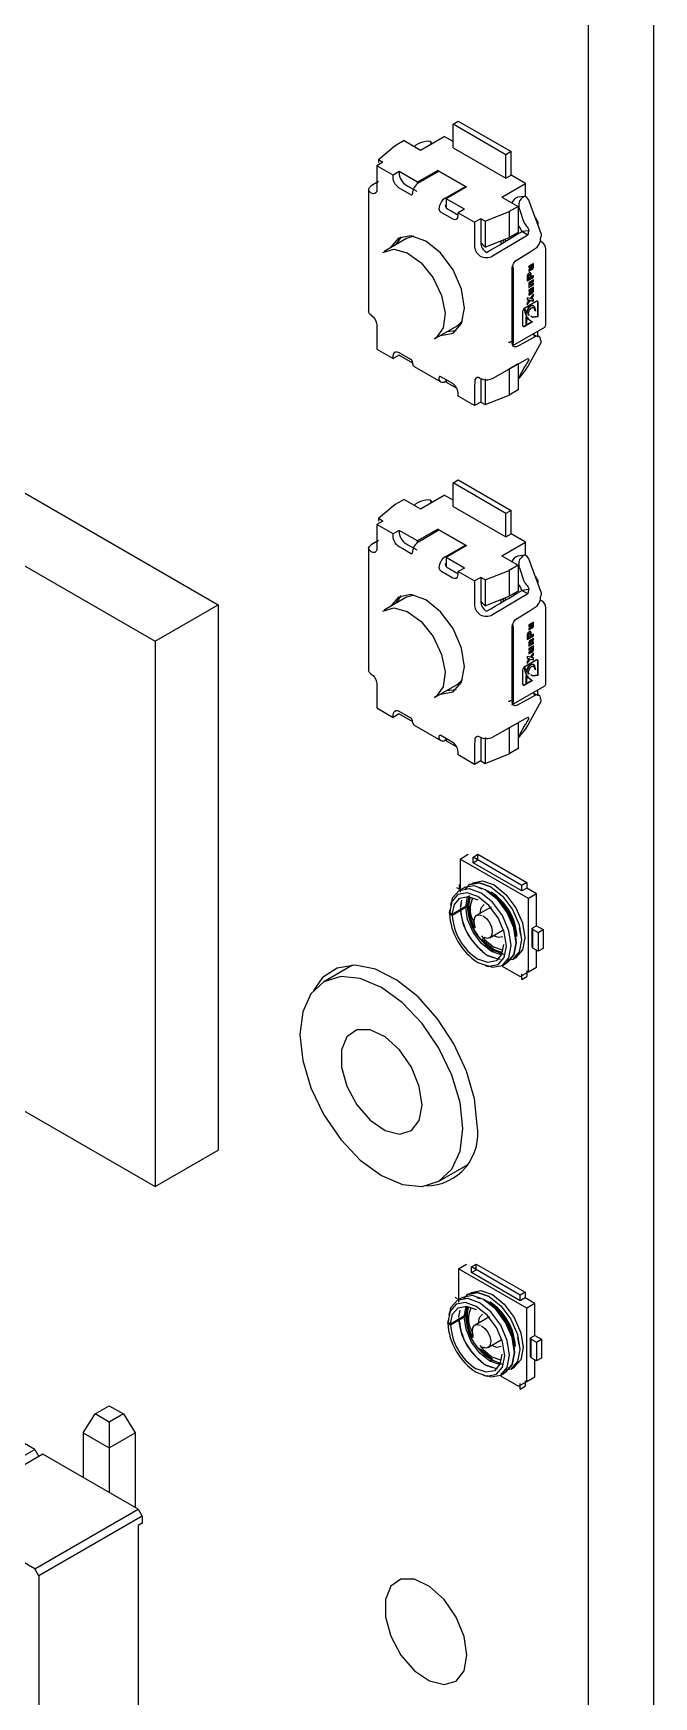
# Model space of a CAD drawing. Header units: millimetres. Extents: x 2 to 1109, y 2 to 430.
# Drawn here: x 115.99 to 126.76, y 44.58 to 73.47 of the extents above; entities that cross this region are included whole.
import ezdxf

# ---------------------------------------------------------------- set-up
doc = ezdxf.new("R2010")
doc.units = ezdxf.units.MM
doc.header["$LTSCALE"] = 0.5
doc.layers.add('几何体', color=7, linetype='Continuous')

msp = doc.modelspace()

# ---------------------------------------------------------------- linework, layer by layer
at = {"layer": '几何体'}
for p, q in [((126.763, 39.65), (126.763, 86.658)), ((125.632, 38.997), (125.632, 86.005)), ((123.277, 71.888), (123.369, 71.941)), ((123.369, 71.941), (124.289, 71.411)), ((122.712, 71.439), (123.122, 71.676)), ((123.277, 71.586), (123.122, 71.676)), ((124.197, 71.358), (123.277, 71.888)), ((123.277, 71.48), (123.277, 71.888)), ((122.273, 71.513), (121.984, 71.271)), ((122.429, 71.602), (122.273, 71.513)), ((122.429, 71.602), (122.712, 71.439)), ((122.907, 71.552), (122.895, 71.576)), ((123.277, 71.48), (124.197, 70.949)), ((124.289, 71.411), (124.197, 71.358)), ((124.197, 70.949), (124.197, 71.358)), ((124.289, 71.002), (124.289, 71.411)), ((122.061, 71.227), (121.955, 71.166)), ((122.238, 71.002), (121.955, 71.166)), ((122.061, 71.227), (121.984, 71.271)), ((121.984, 71.271), (121.984, 71.225)), ((122.344, 71.064), (122.238, 71.002)), ((122.662, 70.88), (122.344, 71.064)), ((123.016, 71.084), (122.662, 70.88)), ((122.68, 70.868), (123.033, 71.072)), ((123.016, 71.084), (123.511, 70.798)), ((123.016, 71.062), (123.016, 71.084)), ((123.033, 71.072), (123.493, 70.807)), ((121.984, 70.89), (121.856, 70.815)), ((122.662, 70.856), (122.662, 70.88)), ((123.14, 70.603), (123.493, 70.807)), ((123.511, 70.798), (123.157, 70.594)), ((123.493, 70.788), (123.493, 70.807)), ((124.126, 70.623), (124.536, 70.86)), ((124.197, 70.949), (124.289, 71.002)), ((124.536, 70.86), (124.289, 71.002)), ((124.536, 70.631), (124.536, 70.86)), ((121.812, 70.753), (121.812, 68.63)), ((123.14, 70.48), (123.157, 70.49)), ((123.475, 70.41), (123.157, 70.594)), ((123.157, 70.594), (123.157, 70.436)), ((124.126, 70.623), (124.409, 70.459)), ((124.519, 70.633), (124.395, 70.619)), ((124.815, 69.975), (124.593, 70.571)), ((123.475, 70.41), (123.369, 70.349)), ((123.369, 70.349), (123.652, 70.186)), ((123.758, 70.247), (123.652, 70.186)), ((123.835, 70.203), (123.758, 70.247)), ((123.758, 70.247), (123.758, 69.836)), ((123.835, 70.203), (124.253, 70.37)), ((123.835, 70.203), (123.835, 69.754)), ((124.409, 70.459), (124.253, 70.37)), ((124.253, 70.37), (124.253, 69.921)), ((124.409, 70.459), (124.409, 70.01)), ((124.71, 70.256), (124.748, 70.186)), ((124.738, 70.18), (124.748, 70.186)), ((124.748, 70.186), (124.748, 70.154)), ((122.472, 69.903), (122.083, 69.678)), ((122.594, 69.942), (122.472, 69.903)), ((123.835, 69.754), (124.253, 69.921)), ((124.577, 69.961), (123.963, 69.598)), ((124.409, 70.01), (124.253, 69.921)), ((124.338, 69.97), (124.338, 69.943)), ((124.576, 69.961), (124.47, 70.022)), ((124.595, 70.036), (124.471, 70.022)), ((124.577, 69.961), (124.471, 70.022)), ((123.829, 69.757), (123.835, 69.754)), ((124.108, 69.863), (124.108, 69.808)), ((124.147, 69.878), (124.147, 69.83)), ((124.183, 69.892), (124.183, 69.851)), ((124.89, 68.41), (124.89, 69.716)), ((124.324, 69.39), (124.324, 68.083)), ((124.675, 69.47), (124.593, 69.423)), ((124.593, 69.404), (124.651, 69.438)), ((124.593, 69.396), (124.658, 69.434)), ((124.593, 69.423), (124.593, 69.396)), ((124.648, 69.393), (124.593, 69.361)), ((124.593, 69.343), (124.648, 69.374)), ((124.593, 69.335), (124.655, 69.37)), ((124.593, 69.361), (124.593, 69.335)), ((124.648, 69.374), (124.655, 69.37)), ((124.651, 69.438), (124.658, 69.434)), ((124.658, 69.434), (124.658, 69.408)), ((124.668, 69.408), (124.668, 69.466)), ((124.668, 69.408), (124.675, 69.404)), ((124.675, 69.404), (124.675, 69.47)), ((109.581, 69.097), (119.197, 63.545)), ((124.564, 69.252), (124.564, 69.167)), ((124.564, 69.175), (124.668, 69.235)), ((124.564, 69.167), (124.675, 69.231)), ((124.577, 69.256), (124.577, 69.211)), ((124.577, 69.256), (124.584, 69.252)), ((124.577, 69.211), (124.584, 69.207)), ((124.584, 69.252), (124.584, 69.207)), ((124.584, 69.207), (124.616, 69.226)), ((124.593, 69.12), (124.593, 69.052)), ((124.593, 69.06), (124.668, 69.103)), ((124.593, 69.052), (124.675, 69.099)), ((124.675, 69.058), (124.593, 69.01)), ((124.612, 69.274), (124.605, 69.278)), ((124.605, 69.096), (124.605, 69.124)), ((124.605, 69.124), (124.612, 69.12)), ((124.605, 69.096), (124.612, 69.092)), ((124.611, 69.133), (124.668, 69.165)), ((124.611, 69.133), (124.618, 69.129)), ((124.675, 69.128), (124.612, 69.092)), ((124.612, 69.092), (124.612, 69.12)), ((124.675, 69.188), (124.614, 69.153)), ((124.616, 69.226), (124.616, 69.27)), ((124.618, 69.129), (124.675, 69.161)), ((124.629, 69.297), (124.636, 69.293)), ((124.629, 69.241), (124.629, 69.297)), ((124.629, 69.241), (124.636, 69.237)), ((124.636, 69.237), (124.636, 69.293)), ((124.675, 69.26), (124.636, 69.237)), ((124.668, 69.235), (124.668, 69.256)), ((124.668, 69.235), (124.675, 69.231)), ((124.668, 69.165), (124.668, 69.184)), ((124.668, 69.165), (124.675, 69.161)), ((124.668, 69.103), (124.668, 69.124)), ((124.668, 69.103), (124.675, 69.099)), ((124.668, 68.994), (124.668, 69.054)), ((124.675, 69.231), (124.675, 69.26)), ((124.675, 69.161), (124.675, 69.188)), ((124.675, 69.099), (124.675, 69.128)), ((124.675, 68.99), (124.675, 69.058)), ((124.723, 68.81), (124.514, 68.689)), ((124.618, 68.862), (124.564, 68.874)), ((124.564, 68.874), (124.564, 68.839)), ((124.564, 68.841), (124.592, 68.837)), ((124.564, 68.839), (124.599, 68.833)), ((124.599, 68.833), (124.564, 68.788)), ((124.564, 68.766), (124.611, 68.83)), ((124.564, 68.753), (124.618, 68.826)), ((124.564, 68.788), (124.564, 68.753)), ((124.592, 68.837), (124.599, 68.833)), ((124.593, 68.992), (124.651, 69.026)), ((124.593, 68.984), (124.658, 69.022)), ((124.593, 69.01), (124.593, 68.984)), ((124.65, 68.981), (124.593, 68.948)), ((124.593, 68.93), (124.648, 68.961)), ((124.593, 68.921), (124.655, 68.957)), ((124.593, 68.948), (124.593, 68.921)), ((124.611, 68.83), (124.667, 68.821)), ((124.611, 68.83), (124.618, 68.826)), ((124.676, 68.939), (124.618, 68.862)), ((124.618, 68.826), (124.674, 68.817)), ((124.632, 68.86), (124.669, 68.91)), ((124.632, 68.86), (124.639, 68.856)), ((124.639, 68.856), (124.676, 68.906)), ((124.674, 68.85), (124.639, 68.856)), ((124.648, 68.961), (124.655, 68.957)), ((124.651, 69.026), (124.658, 69.022)), ((124.658, 69.022), (124.658, 68.992)), ((124.667, 68.821), (124.667, 68.851)), ((124.667, 68.821), (124.674, 68.817)), ((124.668, 68.994), (124.675, 68.99)), ((124.669, 68.91), (124.669, 68.93)), ((124.669, 68.91), (124.676, 68.906)), ((124.674, 68.817), (124.674, 68.85)), ((124.676, 68.906), (124.676, 68.939)), ((124.748, 68.554), (124.748, 68.797)), ((124.755, 68.55), (124.755, 68.793)), ((108.485, 68.464), (118.101, 62.913)), ((123.373, 68.404), (123.442, 68.473)), ((124.484, 68.637), (124.484, 68.394)), ((124.506, 68.38), (124.651, 68.464)), ((124.514, 68.376), (124.658, 68.459)), ((124.517, 68.687), (124.524, 68.683)), ((124.547, 68.56), (124.554, 68.556)), ((124.568, 68.592), (124.6, 68.575)), ((124.575, 68.587), (124.607, 68.571)), ((124.703, 68.646), (124.71, 68.642)), ((124.748, 68.554), (124.755, 68.55)), ((122.958, 68.163), (123.347, 68.387)), ((122.984, 68.179), (122.958, 68.163)), ((123.347, 68.387), (123.373, 68.404)), ((124.314, 68.044), (124.869, 68.364)), ((124.506, 68.38), (124.514, 68.376)), ((124.541, 68.422), (124.548, 68.418)), ((124.725, 68.208), (124.662, 68.244)), ((124.748, 68.189), (124.748, 68.294)), ((121.955, 67.981), (122.238, 67.818)), ((122.344, 67.879), (122.238, 67.818)), ((122.344, 67.879), (122.574, 67.746)), ((124.59, 67.7), (124.815, 68.111)), ((122.605, 67.679), (123.065, 67.414)), ((123.963, 67.475), (124.576, 67.82)), ((124.253, 67.634), (124.229, 67.625)), ((124.409, 67.724), (124.253, 67.634)), ((124.253, 67.634), (124.253, 67.185)), ((124.409, 67.724), (124.409, 67.275)), ((123.157, 67.432), (123.14, 67.422)), ((123.157, 67.45), (123.157, 67.41)), ((123.157, 67.41), (123.341, 67.304)), ((123.758, 67.474), (123.758, 67.063)), ((123.835, 67.467), (123.835, 67.018)), ((124.409, 67.476), (124.415, 67.472)), ((123.652, 67.001), (123.369, 67.165)), ((123.758, 67.063), (123.652, 67.001)), ((123.758, 67.063), (123.835, 67.018)), ((123.835, 67.018), (124.253, 67.185)), ((124.409, 67.275), (124.253, 67.185)), ((123.277, 65.66), (123.369, 65.713)), ((124.197, 65.129), (123.277, 65.66)), ((123.277, 65.251), (123.277, 65.66)), ((123.369, 65.713), (124.289, 65.182)), ((122.273, 65.284), (121.984, 65.043)), ((122.429, 65.374), (122.273, 65.284)), ((122.429, 65.374), (122.712, 65.211)), ((122.712, 65.211), (123.122, 65.447)), ((122.907, 65.323), (122.895, 65.348)), ((123.277, 65.357), (123.122, 65.447)), ((122.061, 64.998), (121.955, 64.937)), ((122.061, 64.998), (121.984, 65.043)), ((121.984, 65.043), (121.984, 64.996)), ((123.277, 65.251), (124.197, 64.721)), ((124.289, 65.182), (124.197, 65.129)), ((124.197, 64.721), (124.197, 65.129)), ((124.289, 64.774), (124.289, 65.182)), ((122.238, 64.774), (121.955, 64.937)), ((122.344, 64.835), (122.238, 64.774)), ((122.662, 64.651), (122.344, 64.835)), ((123.016, 64.855), (122.662, 64.651)), ((122.68, 64.639), (123.033, 64.844)), ((123.016, 64.855), (123.511, 64.57)), ((123.016, 64.833), (123.016, 64.855)), ((123.033, 64.844), (123.493, 64.578)), ((124.197, 64.721), (124.289, 64.774)), ((124.536, 64.631), (124.289, 64.774)), ((121.812, 64.525), (121.812, 62.402)), ((121.984, 64.662), (121.856, 64.586)), ((122.662, 64.628), (122.662, 64.651)), ((123.14, 64.374), (123.493, 64.578)), ((123.511, 64.57), (123.157, 64.366)), ((123.493, 64.559), (123.493, 64.578)), ((124.126, 64.394), (124.536, 64.631)), ((124.536, 64.402), (124.536, 64.631)), ((123.14, 64.252), (123.157, 64.262)), ((123.475, 64.182), (123.157, 64.366)), ((123.157, 64.366), (123.157, 64.207)), ((123.475, 64.182), (123.369, 64.121)), ((123.369, 64.121), (123.652, 63.957)), ((123.835, 63.974), (124.253, 64.141)), ((124.126, 64.394), (124.409, 64.231)), ((124.409, 64.231), (124.253, 64.141)), ((124.253, 64.141), (124.253, 63.692)), ((124.519, 64.404), (124.395, 64.39)), ((124.409, 64.231), (124.409, 63.782)), ((124.815, 63.746), (124.593, 64.342)), ((123.758, 64.019), (123.652, 63.957)), ((123.835, 63.974), (123.758, 64.019)), ((123.758, 64.019), (123.758, 63.607)), ((123.835, 63.974), (123.835, 63.525)), ((124.71, 64.027), (124.748, 63.957)), ((124.738, 63.952), (124.748, 63.957)), ((124.748, 63.957), (124.748, 63.926)), ((118.101, 62.913), (119.197, 63.545)), ((119.197, 63.545), (119.197, 54.073)), ((122.472, 63.674), (122.083, 63.449)), ((122.594, 63.713), (122.472, 63.674)), ((123.835, 63.525), (124.253, 63.692)), ((124.577, 63.732), (123.963, 63.369)), ((124.108, 63.634), (124.108, 63.579)), ((124.147, 63.65), (124.147, 63.602)), ((124.183, 63.664), (124.183, 63.623)), ((124.409, 63.782), (124.253, 63.692)), ((124.338, 63.741), (124.338, 63.715)), ((124.576, 63.732), (124.47, 63.793)), ((124.595, 63.808), (124.471, 63.793)), ((124.577, 63.732), (124.471, 63.793)), ((123.829, 63.529), (123.835, 63.525)), ((124.89, 62.181), (124.89, 63.488)), ((124.324, 63.161), (124.324, 61.855)), ((124.564, 63.024), (124.564, 62.938)), ((124.564, 62.947), (124.668, 63.007)), ((124.564, 62.938), (124.675, 63.003)), ((124.577, 63.027), (124.577, 62.982)), ((124.577, 63.027), (124.584, 63.023)), ((124.577, 62.982), (124.584, 62.978)), ((124.584, 63.023), (124.584, 62.978)), ((124.584, 62.978), (124.616, 62.997)), ((124.675, 63.242), (124.593, 63.194)), ((124.593, 63.176), (124.651, 63.209)), ((124.593, 63.168), (124.658, 63.205)), ((124.593, 63.194), (124.593, 63.168)), ((124.648, 63.164), (124.593, 63.133)), ((124.593, 63.114), (124.648, 63.145)), ((124.593, 63.106), (124.655, 63.141)), ((124.593, 63.133), (124.593, 63.106)), ((124.612, 63.046), (124.605, 63.05)), ((124.616, 62.997), (124.616, 63.042)), ((124.629, 63.068), (124.636, 63.064)), ((124.629, 63.012), (124.629, 63.068)), ((124.629, 63.012), (124.636, 63.008)), ((124.636, 63.008), (124.636, 63.064)), ((124.675, 63.031), (124.636, 63.008)), ((124.648, 63.145), (124.655, 63.141)), ((124.651, 63.209), (124.658, 63.205)), ((124.658, 63.205), (124.658, 63.179)), ((124.668, 63.179), (124.668, 63.238)), ((124.668, 63.179), (124.675, 63.175)), ((124.668, 63.007), (124.668, 63.027)), ((124.668, 63.007), (124.675, 63.003)), ((124.675, 63.175), (124.675, 63.242)), ((124.675, 63.003), (124.675, 63.031)), ((118.101, 62.913), (118.101, 53.441)), ((124.593, 62.891), (124.593, 62.823)), ((124.593, 62.831), (124.668, 62.875)), ((124.593, 62.823), (124.675, 62.871)), ((124.675, 62.829), (124.593, 62.782)), ((124.593, 62.764), (124.651, 62.797)), ((124.593, 62.756), (124.658, 62.793)), ((124.593, 62.782), (124.593, 62.756)), ((124.65, 62.753), (124.593, 62.72)), ((124.593, 62.701), (124.648, 62.732)), ((124.593, 62.693), (124.655, 62.728)), ((124.593, 62.72), (124.593, 62.693)), ((124.605, 62.867), (124.605, 62.895)), ((124.605, 62.895), (124.612, 62.891)), ((124.605, 62.867), (124.612, 62.863)), ((124.611, 62.904), (124.668, 62.937)), ((124.611, 62.904), (124.618, 62.9)), ((124.675, 62.9), (124.612, 62.863)), ((124.612, 62.863), (124.612, 62.891)), ((124.675, 62.96), (124.614, 62.925)), ((124.618, 62.9), (124.675, 62.933)), ((124.676, 62.711), (124.618, 62.633)), ((124.632, 62.631), (124.669, 62.681)), ((124.639, 62.627), (124.676, 62.677)), ((124.648, 62.732), (124.655, 62.728)), ((124.651, 62.797), (124.658, 62.793)), ((124.658, 62.793), (124.658, 62.763)), ((124.668, 62.937), (124.668, 62.956)), ((124.668, 62.937), (124.675, 62.933)), ((124.668, 62.875), (124.668, 62.895)), ((124.668, 62.875), (124.675, 62.871)), ((124.668, 62.766), (124.668, 62.825)), ((124.668, 62.766), (124.675, 62.762)), ((124.669, 62.681), (124.669, 62.701)), ((124.669, 62.681), (124.676, 62.677)), ((124.675, 62.933), (124.675, 62.96)), ((124.675, 62.871), (124.675, 62.9)), ((124.675, 62.762), (124.675, 62.829)), ((124.676, 62.677), (124.676, 62.711)), ((124.484, 62.408), (124.484, 62.165)), ((124.723, 62.582), (124.514, 62.46)), ((124.517, 62.458), (124.524, 62.454)), ((124.618, 62.633), (124.564, 62.646)), ((124.564, 62.646), (124.564, 62.61)), ((124.564, 62.613), (124.592, 62.608)), ((124.564, 62.61), (124.599, 62.604)), ((124.599, 62.604), (124.564, 62.559)), ((124.564, 62.538), (124.611, 62.601)), ((124.564, 62.524), (124.618, 62.597)), ((124.564, 62.559), (124.564, 62.524)), ((124.592, 62.608), (124.599, 62.604)), ((124.611, 62.601), (124.667, 62.592)), ((124.611, 62.601), (124.618, 62.597)), ((124.618, 62.597), (124.674, 62.588)), ((124.632, 62.631), (124.639, 62.627)), ((124.674, 62.622), (124.639, 62.627)), ((124.667, 62.592), (124.667, 62.623)), ((124.667, 62.592), (124.674, 62.588)), ((124.674, 62.588), (124.674, 62.622)), ((124.703, 62.417), (124.71, 62.413)), ((124.748, 62.326), (124.748, 62.568)), ((124.755, 62.322), (124.755, 62.564)), ((122.958, 61.934), (123.347, 62.158)), ((123.347, 62.158), (123.373, 62.175)), ((123.373, 62.175), (123.442, 62.244)), ((124.301, 61.808), (124.869, 62.135)), ((124.506, 62.151), (124.651, 62.235)), ((124.506, 62.151), (124.514, 62.147)), ((124.514, 62.147), (124.658, 62.231)), ((124.541, 62.193), (124.548, 62.189)), ((124.547, 62.331), (124.554, 62.327)), ((124.568, 62.363), (124.6, 62.346)), ((124.575, 62.359), (124.607, 62.342)), ((124.748, 62.326), (124.755, 62.322)), ((122.984, 61.951), (122.958, 61.934)), ((124.59, 61.471), (124.815, 61.883)), ((124.725, 61.979), (124.662, 62.016)), ((124.748, 61.961), (124.748, 62.066)), ((121.955, 61.753), (122.238, 61.589)), ((122.344, 61.65), (122.238, 61.589)), ((122.344, 61.65), (122.574, 61.518)), ((123.963, 61.246), (124.576, 61.591)), ((122.605, 61.451), (123.065, 61.185)), ((123.758, 61.245), (123.758, 60.834)), ((123.835, 61.239), (123.835, 60.79)), ((124.253, 61.406), (124.229, 61.396)), ((124.409, 61.495), (124.253, 61.406)), ((124.253, 61.406), (124.253, 60.957)), ((124.409, 61.495), (124.409, 61.046)), ((124.409, 61.248), (124.415, 61.243)), ((123.157, 61.203), (123.14, 61.193)), ((123.157, 61.222), (123.157, 61.181)), ((123.157, 61.181), (123.341, 61.075)), ((123.835, 60.79), (124.253, 60.957)), ((124.409, 61.046), (124.253, 60.957)), ((123.652, 60.773), (123.369, 60.936)), ((123.758, 60.834), (123.652, 60.773)), ((123.758, 60.834), (123.835, 60.79)), ((123.399, 59.129), (123.54, 59.211)), ((123.625, 59.162), (123.71, 59.211)), ((123.71, 59.211), (124.558, 58.721)), ((123.71, 59.113), (123.71, 59.211)), ((108.485, 58.992), (118.101, 53.441)), ((124.586, 58.443), (123.399, 59.129)), ((123.399, 59.129), (123.399, 58.551)), ((123.625, 59.064), (123.625, 59.162)), ((124.473, 58.672), (123.625, 59.162)), ((123.625, 59.064), (123.71, 59.113)), ((124.473, 58.574), (123.625, 59.064)), ((123.384, 58.607), (123.342, 58.631)), ((123.384, 58.688), (123.384, 58.607)), ((123.469, 58.631), (123.384, 58.582)), ((124.558, 58.721), (124.473, 58.672)), ((124.473, 58.574), (124.473, 58.672)), ((124.558, 58.721), (124.558, 58.623)), ((123.246, 58.384), (123.231, 58.326)), ((123.405, 58.294), (123.417, 58.354)), ((123.406, 58.295), (123.431, 58.415)), ((123.419, 58.355), (123.406, 58.295)), ((123.529, 58.321), (123.565, 58.495)), ((123.556, 58.472), (123.529, 58.341)), ((123.786, 58.605), (123.723, 58.627)), ((123.844, 58.594), (123.889, 58.567)), ((123.968, 58.506), (123.891, 58.568)), ((124.185, 58.272), (124.121, 58.357)), ((124.558, 58.623), (124.473, 58.574)), ((124.728, 58.525), (124.558, 58.623)), ((124.728, 58.525), (124.586, 58.443)), ((124.586, 57.17), (124.586, 58.443)), ((124.728, 57.97), (124.728, 58.525)), ((123.215, 58.196), (123.229, 58.245)), ((123.229, 58.233), (123.215, 58.184)), ((123.264, 58.168), (123.215, 58.196)), ((123.215, 58.184), (123.264, 58.155)), ((123.529, 58.321), (123.264, 58.168)), ((123.264, 58.155), (123.529, 58.308)), ((123.937, 58.295), (123.689, 58.152)), ((124.314, 58.021), (124.252, 58.163)), ((123.914, 57.763), (124.162, 57.905)), ((124.37, 57.76), (124.359, 57.829)), ((124.456, 57.806), (124.434, 57.937)), ((124.654, 57.927), (124.728, 57.97)), ((124.654, 57.6), (124.654, 57.927)), ((124.654, 57.927), (124.664, 57.908)), ((124.664, 57.908), (124.756, 57.855)), ((124.664, 57.582), (124.664, 57.908)), ((124.728, 57.97), (124.841, 57.904)), ((124.756, 57.855), (124.841, 57.904)), ((124.756, 57.855), (124.756, 57.529)), ((124.841, 57.904), (124.841, 57.578)), ((123.943, 57.525), (123.975, 57.543)), ((123.943, 57.525), (123.975, 57.543)), ((124.125, 57.49), (123.975, 57.543)), ((124.128, 57.506), (123.992, 57.553)), ((124.374, 57.68), (124.374, 57.728)), ((124.654, 57.6), (124.664, 57.582)), ((124.756, 57.529), (124.664, 57.582)), ((124.728, 57.251), (124.728, 57.545)), ((124.841, 57.578), (124.756, 57.529)), ((121.53, 57.286), (121.033, 56.999)), ((123.835, 57.279), (123.893, 57.263)), ((123.999, 57.411), (123.889, 57.449)), ((123.891, 57.45), (123.994, 57.414)), ((124.132, 57.269), (124.445, 57.088)), ((124.134, 57.283), (124.219, 57.332)), ((124.311, 57.385), (124.367, 57.418)), ((124.558, 57.186), (124.558, 57.088)), ((124.586, 57.169), (124.728, 57.251)), ((124.586, 57.17), (124.728, 57.251)), ((124.445, 57.088), (124.586, 57.17)), ((124.445, 57.088), (124.586, 57.169)), ((124.473, 57.039), (124.473, 57.137)), ((124.473, 57.039), (124.558, 57.088)), ((118.101, 53.441), (119.197, 54.073)), ((123.033, 53.534), (123.53, 53.821)), ((123.37, 52.015), (123.511, 52.097)), ((124.558, 51.329), (123.37, 52.015)), ((123.37, 52.015), (123.37, 51.437)), ((123.596, 52.048), (123.681, 52.097)), ((124.445, 51.558), (123.596, 52.048)), ((123.596, 51.95), (123.596, 52.048)), ((123.596, 51.95), (123.681, 51.999)), ((123.681, 52.097), (124.529, 51.607)), ((123.681, 51.999), (123.681, 52.097)), ((124.445, 51.46), (123.596, 51.95)), ((123.356, 51.493), (123.313, 51.517)), ((123.44, 51.518), (123.355, 51.469)), ((123.757, 51.491), (123.694, 51.513)), ((123.813, 51.471), (123.862, 51.454)), ((123.815, 51.48), (123.861, 51.453)), ((123.939, 51.392), (123.862, 51.454)), ((124.529, 51.607), (124.445, 51.558)), ((124.445, 51.46), (124.445, 51.558)), ((124.529, 51.509), (124.445, 51.46)), ((124.529, 51.607), (124.529, 51.509)), ((124.699, 51.411), (124.529, 51.509)), ((124.699, 51.411), (124.558, 51.329)), ((124.699, 50.856), (124.699, 51.411)), ((123.186, 51.082), (123.2, 51.131)), ((123.217, 51.27), (123.202, 51.212)), ((123.501, 51.207), (123.235, 51.054)), ((123.235, 51.041), (123.501, 51.195)), ((123.376, 51.18), (123.4, 51.295)), ((123.378, 51.181), (123.401, 51.295)), ((123.527, 51.359), (123.501, 51.227)), ((123.501, 51.207), (123.531, 51.357)), ((123.908, 51.181), (123.66, 51.038)), ((124.135, 51.186), (124.087, 51.251)), ((124.558, 50.056), (124.558, 51.329)), ((123.2, 51.119), (123.186, 51.07)), ((123.235, 51.054), (123.186, 51.082)), ((123.186, 51.07), (123.235, 51.041)), ((124.285, 50.907), (124.223, 51.049)), ((124.341, 50.646), (124.31, 50.845)), ((124.625, 50.813), (124.699, 50.856)), ((124.699, 50.856), (124.812, 50.79)), ((123.885, 50.649), (124.133, 50.791)), ((124.345, 50.566), (124.345, 50.614)), ((124.427, 50.692), (124.405, 50.823)), ((124.625, 50.486), (124.625, 50.813)), ((124.625, 50.813), (124.635, 50.795)), ((124.635, 50.795), (124.727, 50.741)), ((124.635, 50.468), (124.635, 50.795)), ((124.727, 50.741), (124.812, 50.79)), ((124.727, 50.741), (124.727, 50.415)), ((124.812, 50.79), (124.812, 50.464)), ((123.971, 50.297), (123.861, 50.335)), ((124.047, 50.271), (123.862, 50.336)), ((123.862, 50.336), (123.965, 50.3)), ((123.914, 50.411), (123.946, 50.429)), ((123.914, 50.411), (123.946, 50.429)), ((124.096, 50.376), (123.946, 50.429)), ((124.282, 50.272), (124.339, 50.304)), ((124.625, 50.486), (124.635, 50.468)), ((124.727, 50.415), (124.635, 50.468)), ((124.699, 50.137), (124.699, 50.431)), ((124.812, 50.464), (124.727, 50.415)), ((123.806, 50.165), (123.865, 50.149)), ((124.103, 50.155), (124.416, 49.974)), ((124.105, 50.169), (124.19, 50.218)), ((124.416, 49.974), (124.558, 50.056)), ((124.416, 49.974), (124.558, 50.056)), ((124.445, 49.925), (124.445, 50.023)), ((124.445, 49.925), (124.529, 49.974)), ((124.529, 50.072), (124.529, 49.974)), ((124.558, 50.056), (124.699, 50.137)), ((124.558, 50.056), (124.699, 50.137)), ((116.011, 48.879), (114.357, 49.835)), ((116.853, 49.169), (117.059, 49.496)), ((117.059, 49.496), (117.305, 49.638)), ((117.305, 49.354), (117.059, 49.496)), ((117.305, 49.638), (117.552, 49.496)), ((117.552, 49.496), (117.305, 49.354)), ((117.552, 49.496), (117.758, 49.169)), ((116.853, 49.169), (117.305, 48.908)), ((116.853, 49.169), (116.853, 48.394)), ((117.305, 49.354), (117.305, 48.908)), ((117.305, 48.908), (117.758, 49.169)), ((117.758, 49.169), (117.758, 47.871)), ((114.215, 47.843), (116.011, 48.879)), ((116.011, 48.879), (116.082, 48.757)), ((117.305, 48.908), (117.305, 48.132)), ((116.153, 48.798), (114.357, 47.761)), ((117.807, 47.843), (116.153, 48.798)), ((116.011, 46.806), (114.357, 47.761)), ((116.011, 46.806), (117.807, 47.843)), ((117.878, 47.72), (116.082, 46.683)), ((117.807, 47.843), (117.878, 47.72)), ((117.878, 47.72), (117.878, 47.598)), ((117.878, 47.598), (117.807, 47.557)), ((117.807, 47.557), (117.807, 43.817)), ((116.082, 46.683), (116.011, 46.806)), ((116.082, 46.683), (116.082, 42.698))]:
    msp.add_line(p, q, dxfattribs=at)
at = {"layer": '几何体', "flags": 128}
for points in [[(122.897, 71.55), (122.897, 71.571), (122.884, 71.587), (122.858, 71.594), (122.805, 71.588), (122.75, 71.576), (122.711, 71.566), (122.67, 71.548), (122.631, 71.524), (122.606, 71.5)], [(121.955, 71.166), (121.955, 70.877), (121.955, 70.775), (121.954, 70.747), (121.954, 70.738), (121.954, 70.733), (121.951, 70.716), (121.944, 70.702), (121.92, 70.682), (121.892, 70.679), (121.856, 70.692)], [(122.344, 71.064), (122.344, 71.029), (122.344, 71.019), (122.344, 71.012), (122.349, 70.984), (122.359, 70.951), (122.374, 70.919), (122.392, 70.891), (122.415, 70.866), (122.441, 70.845), (122.441, 70.845), (122.445, 70.842), (122.455, 70.837), (122.494, 70.814), (122.646, 70.726)], [(121.856, 70.692), (121.824, 70.72), (121.812, 70.753), (121.824, 70.786), (121.856, 70.815)], [(122.54, 70.665), (122.407, 70.741), (122.366, 70.765), (122.341, 70.779), (122.317, 70.798), (122.294, 70.821), (122.274, 70.848), (122.257, 70.88), (122.245, 70.912), (122.24, 70.938), (122.238, 71.002)], [(124.593, 70.571), (124.584, 70.588), (124.562, 70.617), (124.543, 70.629), (124.523, 70.633), (124.504, 70.628), (124.489, 70.616), (124.485, 70.614), (124.458, 70.59), (124.433, 70.559), (124.424, 70.535), (124.419, 70.507), (124.418, 70.478), (124.421, 70.446), (124.428, 70.419), (124.428, 70.418), (124.43, 70.412), (124.436, 70.395), (124.502, 70.201), (124.522, 70.155), (124.548, 70.123), (124.563, 70.107), (124.576, 70.087), (124.587, 70.063), (124.595, 70.036)], [(123.067, 70.36), (123.273, 70.242), (123.303, 70.233), (123.332, 70.237), (123.354, 70.254), (123.369, 70.298), (123.369, 70.349)], [(123.652, 70.186), (123.652, 69.897), (123.653, 69.752), (123.664, 69.708), (123.687, 69.662), (123.718, 69.623), (123.751, 69.598)], [(123.475, 68.696), (123.424, 69.022), (123.279, 69.358), (123.061, 69.652), (122.804, 69.859), (122.547, 69.949), (122.329, 69.906), (122.183, 69.739), (122.181, 69.735)], [(122.287, 69.796), (122.289, 69.8), (122.385, 69.932)], [(124.798, 68.135), (124.795, 68.162), (124.788, 68.183), (124.776, 68.199), (124.759, 68.208), (124.739, 68.21), (124.715, 68.204), (124.71, 68.202), (124.502, 68.088), (124.417, 68.042), (124.378, 68.023), (124.359, 68.02), (124.341, 68.022), (124.326, 68.03), (124.315, 68.042), (124.303, 68.081), (124.303, 68.082), (124.303, 68.088), (124.303, 68.104), (124.303, 68.84), (124.303, 69.177), (124.303, 69.345), (124.303, 69.372), (124.303, 69.386), (124.313, 69.429), (124.334, 69.475), (124.365, 69.514), (124.617, 69.674), (124.737, 69.754), (124.763, 69.788), (124.783, 69.827), (124.794, 69.863), (124.798, 69.899)], [(124.577, 69.961), (124.59, 69.998), (124.595, 70.036)], [(122.058, 69.661), (122.25, 69.719), (122.483, 69.655), (122.723, 69.479), (122.931, 69.218), (123.077, 68.912), (123.138, 68.607), (123.106, 68.35), (122.984, 68.179)], [(124.819, 69.839), (124.805, 69.848), (124.793, 69.859)], [(124.636, 69.293), (124.631, 69.303), (124.623, 69.309), (124.612, 69.31), (124.6, 69.305), (124.588, 69.296), (124.577, 69.283), (124.569, 69.268), (124.564, 69.252)], [(124.605, 69.278), (124.602, 69.279), (124.598, 69.279), (124.593, 69.277), (124.588, 69.273), (124.583, 69.268), (124.579, 69.262), (124.577, 69.256)], [(124.616, 69.27), (124.613, 69.274), (124.609, 69.275), (124.605, 69.275), (124.6, 69.273), (124.595, 69.269), (124.59, 69.264), (124.586, 69.258), (124.584, 69.252)], [(124.629, 69.297), (124.624, 69.307), (124.622, 69.309)], [(124.554, 68.61), (124.565, 68.653), (124.585, 68.695), (124.605, 68.723), (124.63, 68.741), (124.648, 68.746), (124.664, 68.742), (124.671, 68.734)], [(124.561, 68.606), (124.572, 68.649), (124.592, 68.691), (124.612, 68.719), (124.637, 68.737), (124.656, 68.742), (124.671, 68.738), (124.692, 68.715), (124.71, 68.642)], [(124.755, 68.793), (124.754, 68.8), (124.753, 68.805), (124.75, 68.81), (124.746, 68.813), (124.741, 68.815), (124.735, 68.815), (124.729, 68.813), (124.723, 68.81)], [(121.856, 68.569), (121.824, 68.597), (121.812, 68.63)], [(121.856, 68.569), (121.889, 68.544), (121.915, 68.513), (121.936, 68.476), (121.951, 68.434), (121.954, 68.408), (121.955, 68.284), (121.955, 67.981)], [(123.056, 68.219), (123.061, 68.219), (123.279, 68.261), (123.424, 68.428), (123.475, 68.696)], [(124.71, 68.642), (124.691, 68.688), (124.673, 68.701), (124.65, 68.702), (124.636, 68.696), (124.623, 68.686), (124.611, 68.672), (124.6, 68.657), (124.575, 68.587)], [(124.623, 68.562), (124.657, 68.544), (124.748, 68.554)], [(124.63, 68.558), (124.664, 68.539), (124.755, 68.55)], [(124.703, 68.646), (124.684, 68.692), (124.674, 68.7)], [(123.329, 68.297), (123.167, 68.28), (123.162, 68.28)], [(124.692, 68.196), (124.687, 68.232), (124.675, 68.252)], [(122.238, 67.818), (122.238, 67.853), (122.238, 67.863), (122.238, 67.869), (122.243, 67.893), (122.253, 67.913), (122.268, 67.928), (122.286, 67.934), (122.309, 67.933), (122.335, 67.925), (122.335, 67.925), (122.339, 67.923), (122.349, 67.917), (122.388, 67.895), (122.54, 67.807)], [(124.274, 68.118), (124.274, 68.109), (124.271, 68.103), (124.265, 68.096), (124.259, 68.094), (124.252, 68.095), (124.242, 68.1)], [(124.593, 67.797), (124.585, 67.781), (124.575, 67.762), (124.562, 67.741), (124.546, 67.717), (124.52, 67.675), (124.509, 67.657), (124.505, 67.651), (124.433, 67.515), (124.427, 67.504), (124.425, 67.501), (124.418, 67.485), (124.415, 67.476), (124.416, 67.472), (124.421, 67.474), (124.429, 67.482), (124.441, 67.495), (124.446, 67.5), (124.455, 67.511), (124.465, 67.524), (124.485, 67.548), (124.5, 67.568), (124.519, 67.592), (124.539, 67.62), (124.558, 67.649), (124.575, 67.675), (124.58, 67.684), (124.59, 67.7)], [(124.576, 67.82), (124.589, 67.806), (124.593, 67.797)], [(123.369, 67.165), (123.369, 67.216), (123.354, 67.277), (123.332, 67.32), (123.303, 67.357), (123.273, 67.383), (123.067, 67.502)], [(123.751, 67.475), (123.722, 67.487), (123.694, 67.487), (123.671, 67.474), (123.657, 67.449), (123.652, 67.304), (123.652, 67.001)], [(122.897, 65.321), (122.897, 65.343), (122.884, 65.359), (122.858, 65.366), (122.805, 65.36), (122.75, 65.348), (122.711, 65.337), (122.67, 65.319), (122.631, 65.295), (122.606, 65.271)], [(121.955, 64.937), (121.955, 64.648), (121.955, 64.547), (121.954, 64.518), (121.954, 64.509), (121.954, 64.504), (121.951, 64.488), (121.944, 64.474), (121.92, 64.454), (121.892, 64.45), (121.856, 64.463)], [(122.54, 64.436), (122.407, 64.512), (122.366, 64.536), (122.341, 64.551), (122.317, 64.569), (122.294, 64.592), (122.274, 64.62), (122.257, 64.652), (122.245, 64.684), (122.24, 64.709), (122.238, 64.774)], [(122.344, 64.835), (122.344, 64.8), (122.344, 64.79), (122.344, 64.784), (122.349, 64.755), (122.359, 64.722), (122.374, 64.691), (122.392, 64.663), (122.415, 64.638), (122.441, 64.616), (122.441, 64.616), (122.445, 64.614), (122.455, 64.608), (122.494, 64.585), (122.646, 64.497)], [(121.856, 64.463), (121.824, 64.492), (121.812, 64.525), (121.824, 64.558), (121.856, 64.586)], [(123.067, 64.132), (123.273, 64.014), (123.303, 64.004), (123.332, 64.008), (123.354, 64.025), (123.369, 64.07), (123.369, 64.121)], [(124.593, 64.342), (124.584, 64.359), (124.562, 64.388), (124.543, 64.401), (124.523, 64.405), (124.504, 64.4), (124.489, 64.388), (124.485, 64.385), (124.458, 64.361), (124.433, 64.33), (124.424, 64.307), (124.419, 64.278), (124.418, 64.249), (124.421, 64.218), (124.428, 64.19), (124.428, 64.189), (124.43, 64.183), (124.436, 64.166), (124.502, 63.972), (124.522, 63.926), (124.548, 63.894), (124.563, 63.878), (124.576, 63.858), (124.587, 63.835), (124.595, 63.808)], [(123.652, 63.957), (123.652, 63.669), (123.653, 63.523), (123.664, 63.479), (123.687, 63.433), (123.718, 63.395), (123.751, 63.369)], [(123.475, 62.467), (123.424, 62.793), (123.279, 63.129), (123.061, 63.423), (122.804, 63.631), (122.547, 63.72), (122.329, 63.678), (122.183, 63.51), (122.181, 63.506)], [(122.287, 63.567), (122.289, 63.571), (122.385, 63.703)], [(124.798, 61.906), (124.795, 61.933), (124.788, 61.955), (124.776, 61.97), (124.759, 61.979), (124.739, 61.981), (124.715, 61.976), (124.71, 61.973), (124.502, 61.86), (124.417, 61.813), (124.378, 61.794), (124.359, 61.791), (124.341, 61.793), (124.326, 61.801), (124.315, 61.813), (124.303, 61.853), (124.303, 61.853), (124.303, 61.859), (124.303, 61.875), (124.303, 62.611), (124.303, 62.948), (124.303, 63.117), (124.303, 63.143), (124.303, 63.157), (124.313, 63.201), (124.334, 63.246), (124.365, 63.286), (124.617, 63.445), (124.737, 63.526), (124.763, 63.559), (124.783, 63.598), (124.794, 63.634), (124.798, 63.671)], [(124.577, 63.732), (124.59, 63.769), (124.595, 63.808)], [(124.819, 63.61), (124.805, 63.62), (124.793, 63.631)], [(122.058, 63.433), (122.25, 63.49), (122.483, 63.426), (122.723, 63.251), (122.931, 62.99), (123.077, 62.683), (123.138, 62.378), (123.106, 62.121), (122.984, 61.951)], [(124.636, 63.064), (124.631, 63.075), (124.623, 63.08), (124.612, 63.081), (124.6, 63.076), (124.588, 63.067), (124.577, 63.055), (124.569, 63.04), (124.564, 63.024)], [(124.605, 63.05), (124.602, 63.051), (124.598, 63.05), (124.593, 63.048), (124.588, 63.045), (124.583, 63.04), (124.579, 63.034), (124.577, 63.027)], [(124.616, 63.042), (124.613, 63.045), (124.609, 63.047), (124.605, 63.046), (124.6, 63.044), (124.595, 63.041), (124.59, 63.036), (124.586, 63.03), (124.584, 63.023)], [(124.629, 63.068), (124.624, 63.079), (124.622, 63.08)], [(121.856, 62.34), (121.824, 62.369), (121.812, 62.402)], [(123.056, 61.99), (123.061, 61.99), (123.279, 62.032), (123.424, 62.2), (123.475, 62.467)], [(124.554, 62.381), (124.565, 62.424), (124.585, 62.467), (124.605, 62.495), (124.63, 62.512), (124.648, 62.518), (124.664, 62.514), (124.671, 62.506)], [(124.561, 62.377), (124.572, 62.42), (124.592, 62.463), (124.612, 62.49), (124.637, 62.508), (124.656, 62.513), (124.671, 62.51), (124.692, 62.486), (124.71, 62.413)], [(124.71, 62.413), (124.691, 62.459), (124.673, 62.472), (124.65, 62.473), (124.636, 62.467), (124.623, 62.457), (124.611, 62.444), (124.6, 62.428), (124.575, 62.359)], [(124.703, 62.417), (124.684, 62.464), (124.674, 62.471)], [(124.755, 62.564), (124.754, 62.571), (124.753, 62.577), (124.75, 62.581), (124.746, 62.584), (124.741, 62.586), (124.735, 62.586), (124.729, 62.585), (124.723, 62.582)], [(121.856, 62.34), (121.889, 62.315), (121.915, 62.285), (121.936, 62.248), (121.951, 62.205), (121.954, 62.18), (121.955, 62.055), (121.955, 61.753)], [(124.623, 62.333), (124.657, 62.315), (124.748, 62.326)], [(124.63, 62.329), (124.664, 62.311), (124.755, 62.322)], [(123.329, 62.068), (123.167, 62.051), (123.162, 62.052)], [(124.274, 61.89), (124.274, 61.881), (124.271, 61.874), (124.265, 61.867), (124.259, 61.866), (124.252, 61.867), (124.242, 61.871)], [(124.692, 61.967), (124.687, 62.003), (124.675, 62.024)], [(122.238, 61.589), (122.238, 61.624), (122.238, 61.635), (122.238, 61.64), (122.243, 61.664), (122.253, 61.684), (122.268, 61.699), (122.286, 61.706), (122.309, 61.705), (122.335, 61.696), (122.335, 61.696), (122.339, 61.694), (122.349, 61.688), (122.388, 61.666), (122.54, 61.578)], [(124.593, 61.568), (124.585, 61.552), (124.575, 61.534), (124.562, 61.512), (124.546, 61.489), (124.52, 61.447), (124.509, 61.428), (124.505, 61.422), (124.433, 61.286), (124.427, 61.275), (124.425, 61.272), (124.418, 61.257), (124.415, 61.247), (124.416, 61.243), (124.421, 61.245), (124.429, 61.253), (124.441, 61.266), (124.446, 61.272), (124.455, 61.283), (124.465, 61.296), (124.485, 61.319), (124.5, 61.339), (124.519, 61.363), (124.539, 61.391), (124.558, 61.42), (124.575, 61.447), (124.58, 61.455), (124.59, 61.471)], [(124.576, 61.591), (124.589, 61.577), (124.593, 61.568)], [(123.369, 60.936), (123.369, 60.987), (123.354, 61.049), (123.332, 61.092), (123.303, 61.128), (123.273, 61.155), (123.067, 61.274)], [(123.751, 61.246), (123.722, 61.258), (123.694, 61.258), (123.671, 61.245), (123.657, 61.22), (123.652, 61.076), (123.652, 60.773)], [(123.844, 58.594), (123.642, 58.665), (123.471, 58.633), (123.469, 58.631)], [(123.492, 58.605), (123.563, 58.686), (123.734, 58.718), (123.936, 58.647)], [(123.936, 58.647), (123.734, 58.718), (123.563, 58.686)], [(123.563, 58.685), (123.734, 58.717), (123.936, 58.647)], [(123.618, 58.717), (123.619, 58.718), (123.791, 58.75), (123.992, 58.68)], [(123.936, 58.647), (124.139, 58.484), (124.311, 58.252), (124.426, 57.987), (124.466, 57.729), (124.426, 57.518), (124.311, 57.385), (124.205, 57.365)], [(123.992, 58.68), (124.195, 58.516), (124.367, 58.284), (124.482, 58.019), (124.523, 57.762), (124.482, 57.55), (124.367, 57.418), (124.326, 57.41)], [(123.71, 58.476), (123.521, 58.542), (123.362, 58.512), (123.254, 58.39), (123.215, 58.196)], [(123.255, 58.377), (123.271, 58.454), (123.386, 58.584), (123.557, 58.616), (123.759, 58.545)], [(123.264, 58.168), (123.3, 58.342), (123.397, 58.451), (123.54, 58.478), (123.71, 58.419)], [(123.943, 57.525), (123.773, 57.662), (123.628, 57.857), (123.531, 58.08), (123.498, 58.296), (123.531, 58.474), (123.534, 58.477)], [(123.529, 58.341), (123.524, 58.336), (123.522, 58.331), (123.524, 58.325), (123.529, 58.321)], [(123.71, 57.333), (123.899, 57.267), (124.06, 57.298), (124.167, 57.422), (124.205, 57.619), (124.167, 57.859), (124.06, 58.106), (123.899, 58.323), (123.71, 58.476)], [(123.892, 57.275), (123.962, 57.25), (124.134, 57.283), (124.249, 57.416), (124.289, 57.627), (124.249, 57.884), (124.134, 58.15), (123.962, 58.382), (123.759, 58.545), (123.759, 58.545)], [(123.844, 58.594), (124.047, 58.431), (124.219, 58.198), (124.334, 57.933), (124.374, 57.676), (124.334, 57.465), (124.219, 57.332), (124.219, 57.332)], [(124.219, 57.333), (124.333, 57.465), (124.374, 57.676), (124.333, 57.934), (124.219, 58.198), (124.047, 58.43), (123.844, 58.594)], [(123.529, 58.308), (123.524, 58.313), (123.522, 58.319), (123.524, 58.324), (123.529, 58.329)], [(123.667, 57.942), (123.657, 57.964), (123.643, 58.04), (123.651, 58.104), (123.681, 58.147), (123.728, 58.163), (123.785, 58.15)], [(123.749, 58.187), (123.749, 58.192), (123.766, 58.284), (123.816, 58.341), (123.816, 58.341)], [(123.802, 58.141), (123.861, 58.094), (123.911, 58.027), (123.946, 57.951), (123.96, 57.875), (123.952, 57.811), (123.922, 57.768), (123.876, 57.752), (123.818, 57.765)], [(123.774, 57.796), (123.827, 57.725), (123.978, 57.602)], [(124.141, 57.778), (124.066, 57.764), (123.978, 57.794)], [(124.155, 57.647), (124.121, 57.47), (124.025, 57.359), (123.88, 57.331), (123.71, 57.39)], [(123.992, 57.553), (123.822, 57.691), (123.785, 57.741)], [(124.118, 57.466), (124.113, 57.465), (123.943, 57.525)], [(123.978, 57.602), (124.13, 57.55), (124.137, 57.551)], [(123.695, 54.511), (123.648, 54.965), (123.511, 55.444), (123.292, 55.918), (123.005, 56.357), (122.669, 56.735), (122.303, 57.026), (121.932, 57.214), (121.578, 57.285), (121.263, 57.236), (121.008, 57.07), (120.852, 56.847)], [(124.095, 57.389), (124.076, 57.385), (123.891, 57.45)], [(123.447, 54.45), (123.399, 54.901), (123.258, 55.376), (123.033, 55.844), (122.74, 56.273), (122.399, 56.633), (122.033, 56.9), (121.667, 57.055), (121.326, 57.089), (121.033, 56.999), (120.808, 56.79), (120.667, 56.478), (120.619, 56.083), (120.667, 55.632), (120.808, 55.157), (121.033, 54.689), (121.326, 54.26), (121.667, 53.9), (122.033, 53.633), (122.399, 53.478), (122.74, 53.444), (123.033, 53.535), (123.258, 53.743), (123.399, 54.055), (123.447, 54.45)], [(122.74, 54.858), (122.692, 55.181), (122.556, 55.515), (122.348, 55.816), (122.098, 56.042), (121.839, 56.164), (121.607, 56.164), (121.432, 56.043), (121.338, 55.818), (121.338, 55.518), (121.432, 55.184), (121.607, 54.861), (121.839, 54.593), (122.098, 54.416), (122.348, 54.354), (122.556, 54.415), (122.692, 54.591), (122.74, 54.858)], [(123.681, 51.362), (123.493, 51.428), (123.333, 51.398), (123.225, 51.276), (123.186, 51.082)], [(123.227, 51.263), (123.242, 51.34), (123.357, 51.47), (123.529, 51.502), (123.73, 51.431)], [(123.815, 51.48), (123.614, 51.551), (123.442, 51.519), (123.441, 51.517)], [(123.463, 51.491), (123.534, 51.572), (123.705, 51.604), (123.907, 51.533)], [(123.907, 51.533), (123.705, 51.604), (123.534, 51.572)], [(123.535, 51.571), (123.706, 51.603), (123.907, 51.533)], [(123.589, 51.603), (123.591, 51.604), (123.762, 51.637), (123.964, 51.566)], [(123.863, 50.161), (123.933, 50.136), (124.105, 50.169), (124.22, 50.302), (124.261, 50.513), (124.22, 50.771), (124.105, 51.036), (123.933, 51.268), (123.73, 51.431), (123.73, 51.431)], [(123.815, 51.48), (124.018, 51.317), (124.19, 51.085), (124.305, 50.819), (124.346, 50.562), (124.305, 50.351), (124.19, 50.218), (124.19, 50.218)], [(124.109, 50.204), (124.19, 50.219), (124.305, 50.351), (124.345, 50.562), (124.305, 50.82), (124.19, 51.084), (124.018, 51.316), (123.815, 51.48)], [(123.907, 51.533), (124.11, 51.37), (124.282, 51.138), (124.397, 50.873), (124.438, 50.615), (124.397, 50.404), (124.282, 50.272), (124.176, 50.251)], [(123.964, 51.566), (124.167, 51.402), (124.339, 51.17), (124.454, 50.905), (124.494, 50.648), (124.454, 50.436), (124.339, 50.304), (124.297, 50.296)], [(123.235, 51.054), (123.271, 51.228), (123.368, 51.337), (123.512, 51.364), (123.681, 51.305)], [(123.914, 50.411), (123.744, 50.548), (123.599, 50.743), (123.503, 50.966), (123.469, 51.182), (123.503, 51.36), (123.506, 51.363)], [(123.501, 51.227), (123.495, 51.223), (123.493, 51.217), (123.495, 51.211), (123.501, 51.207)], [(123.501, 51.195), (123.495, 51.199), (123.493, 51.205), (123.495, 51.21), (123.501, 51.215)], [(123.611, 50.808), (123.536, 50.979), (123.501, 51.195)], [(123.681, 50.219), (123.87, 50.153), (124.031, 50.184), (124.138, 50.308), (124.176, 50.505), (124.138, 50.745), (124.031, 50.993), (123.87, 51.209), (123.681, 51.362)], [(123.721, 51.073), (123.72, 51.078), (123.737, 51.17), (123.787, 51.227), (123.787, 51.227)], [(123.628, 50.85), (123.614, 50.926), (123.622, 50.99), (123.652, 51.033), (123.699, 51.049), (123.756, 51.036)], [(123.773, 51.027), (123.832, 50.98), (123.882, 50.913), (123.917, 50.837), (123.932, 50.761), (123.923, 50.697), (123.894, 50.654), (123.847, 50.638), (123.789, 50.651)], [(123.946, 50.429), (123.777, 50.565), (123.724, 50.637)], [(123.745, 50.682), (123.798, 50.611), (123.95, 50.488)], [(123.964, 50.439), (123.793, 50.577), (123.756, 50.627)], [(124.112, 50.664), (124.038, 50.65), (123.95, 50.68)], [(124.126, 50.533), (124.092, 50.356), (123.996, 50.245), (123.851, 50.217), (123.681, 50.276)], [(124.089, 50.352), (124.085, 50.351), (123.914, 50.411)], [(123.95, 50.488), (124.101, 50.436), (124.108, 50.437)], [(123.518, 45.305), (123.47, 45.631), (123.331, 45.968), (123.122, 46.272), (122.87, 46.5), (122.608, 46.623), (122.373, 46.624), (122.196, 46.502), (122.102, 46.274), (122.102, 45.971), (122.196, 45.634), (122.373, 45.307), (122.608, 45.037), (122.87, 44.858), (123.122, 44.795), (123.331, 44.857), (123.47, 45.035), (123.518, 45.305)]]:
    msp.add_lwpolyline(points, dxfattribs=at)
at = {"layer": '几何体'}
for centre, radius, start, end in [((122.804, 70.674), 0.231, 122.6055, 177.3946), ((122.553, 70.681), 0.021, 230.7968, 9.2142), ((123.264, 70.409), 0.231, 122.6055, 177.3946), ((123.213, 70.484), 0.0739, 182.6851, 220.5414), ((124.452, 70.466), 0.162, 110.5686, 159.8022), ((123.107, 70.422), 0.0738, 182.6055, 237.3946), ((123.205, 70.474), 0.0618, 218.8426, 238.9706), ((130.486, 82.862), 14.43, 239.5532, 240.4096), ((103.39, 104.942), 40.79, 300.1176, 301.1181), ((124.242, 69.961), 0.236, 14.8622, 45.0146), ((124.631, 69.977), 0.184, 334.918, 359.2436), ((123.969, 69.838), 0.211, 180.4847, 237.9373), ((121.282, 67.546), 3.373, 40.9635, 42.7573), ((124.736, 69.709), 0.154, 2.6055, 57.3946), ((123.857, 69.803), 0.231, 242.6097, 297.3903), ((124.197, 69.388), 0.127, 0.902, 20.7103), ((124.636, 69.412), 0.0229, 302.9329, 349.3689), ((124.609, 69.42), 0.0598, 309.6692, 348.2147), ((124.617, 69.416), 0.0598, 309.6692, 348.2147), ((124.65, 69.107), 0.0586, 127.8628, 167.6299), ((124.621, 69.118), 0.0174, 123.5843, 161.0399), ((124.628, 69.114), 0.0174, 123.5843, 161.0399), ((124.604, 69.01), 0.0654, 311.2607, 346.1054), ((124.64, 68.997), 0.0191, 302.1909, 343.3702), ((124.612, 69.006), 0.0654, 311.2607, 346.1054), ((124.724, 68.799), 0.0236, 355.542, 41.1525), ((124.605, 68.604), 0.125, 136.9077, 164.631), ((124.839, 68.695), 0.321, 181.4173, 204.8653), ((124.846, 68.691), 0.321, 181.4173, 204.8653), ((124.721, 68.73), 0.203, 193.5239, 217.8064), ((125.65, 68.444), 1.109, 174.0276, 181.1706), ((125.657, 68.44), 1.109, 174.0276, 181.1706), ((125.592, 68.343), 1.046, 169.4133, 175.9192), ((124.718, 68.643), 0.192, 215.8668, 239.6628), ((124.723, 68.637), 0.189, 212.5649, 249.9443), ((124.506, 68.397), 0.0225, 188.7131, 288.1759), ((124.499, 68.405), 0.0258, 253.394, 286.2221), ((124.84, 68.405), 0.0503, 305.6982, 5.6204), ((124.265, 68.08), 0.0589, 325.2576, 3.0151), ((124.763, 68.091), 0.056, 21.4116, 51.2327), ((122.5, 67.745), 0.0738, 2.6055, 57.3946), ((122.649, 67.741), 0.0755, 174.3797, 234.302), ((123.054, 67.486), 0.021, 50.7968, 189.2142), ((123.098, 67.472), 0.0655, 170.786, 309.2032), ((123.857, 67.68), 0.231, 242.6097, 297.3903), ((122.553, 64.452), 0.021, 230.7968, 9.2142), ((122.804, 64.445), 0.231, 122.6055, 177.3946), ((123.264, 64.18), 0.231, 122.6055, 177.3946), ((123.107, 64.194), 0.0738, 182.6055, 237.3946), ((123.213, 64.255), 0.0739, 182.6851, 220.5414), ((123.205, 64.246), 0.0618, 218.8426, 238.9706), ((130.486, 76.633), 14.43, 239.5532, 240.4096), ((124.452, 64.237), 0.162, 110.5686, 159.8022), ((124.242, 63.733), 0.236, 14.8622, 45.0146), ((123.969, 63.609), 0.211, 180.4847, 237.9373), ((121.282, 61.317), 3.373, 40.9635, 42.7573), ((103.39, 98.713), 40.79, 300.1176, 301.1181), ((124.631, 63.749), 0.184, 334.918, 359.2436), ((124.736, 63.481), 0.154, 2.6055, 57.3946), ((123.857, 63.574), 0.231, 242.6097, 297.3903), ((124.197, 63.159), 0.127, 0.902, 20.7103), ((124.636, 63.183), 0.0229, 302.9329, 349.3689), ((124.609, 63.191), 0.0598, 309.6692, 348.2147), ((124.617, 63.187), 0.0598, 309.6692, 348.2147), ((124.65, 62.878), 0.0586, 127.8628, 167.6299), ((124.621, 62.89), 0.0174, 123.5843, 161.0399), ((124.628, 62.885), 0.0174, 123.5843, 161.0399), ((124.604, 62.781), 0.0654, 311.2607, 346.1054), ((124.64, 62.769), 0.0191, 302.1909, 343.3702), ((124.612, 62.777), 0.0654, 311.2607, 346.1054), ((124.605, 62.375), 0.125, 136.9077, 164.631), ((124.839, 62.466), 0.321, 181.4173, 204.8653), ((124.846, 62.462), 0.321, 181.4173, 204.8653), ((124.721, 62.502), 0.203, 193.5239, 217.8064), ((124.724, 62.57), 0.0236, 355.542, 41.1525), ((124.506, 62.169), 0.0225, 188.7131, 288.1759), ((124.499, 62.176), 0.0258, 253.394, 286.2221), ((125.65, 62.216), 1.109, 174.0276, 181.1706), ((125.657, 62.212), 1.109, 174.0276, 181.1706), ((125.592, 62.115), 1.046, 169.4133, 175.9192), ((124.718, 62.415), 0.192, 215.8668, 239.6628), ((124.723, 62.409), 0.189, 212.5649, 249.9443), ((124.84, 62.176), 0.0503, 305.6982, 5.6204), ((124.265, 61.852), 0.0589, 325.2576, 3.0151), ((124.763, 61.862), 0.056, 21.4116, 51.2327), ((122.5, 61.516), 0.0738, 2.6055, 57.3946), ((122.649, 61.512), 0.0755, 174.3797, 234.302), ((123.054, 61.257), 0.021, 50.7968, 189.2142), ((123.098, 61.244), 0.0655, 170.786, 309.2032), ((123.857, 61.451), 0.231, 242.6097, 297.3903), ((124.205, 58.292), 0.654, 164.5373, 213.0216), ((124.017, 58.26), 0.443, 154.4461, 213.4337), ((123.445, 57.756), 0.925, 356.6985, 61.3216), ((123.323, 57.681), 1.053, 2.6055, 57.3946), ((123.421, 57.738), 0.968, 2.6055, 57.3946), ((124.291, 58.24), 1.077, 182.9892, 237.3654), ((124.233, 58.207), 0.97, 183.0317, 237.3622), ((124.458, 58.337), 1.054, 182.9976, 237.3647), ((124.391, 58.311), 0.986, 181.7204, 231.6255), ((124.395, 58.313), 0.989, 181.7888, 232.0765), ((124.412, 58.322), 0.883, 179.526, 253.5595), ((124.498, 58.36), 0.97, 183.0317, 237.3622), ((122.803, 54.358), 0.905, 270.4902, 9.7436), ((123.417, 50.642), 0.925, 356.6985, 61.3216), ((123.295, 50.567), 1.053, 2.6055, 57.3946), ((123.393, 50.624), 0.968, 2.6055, 57.3946), ((124.429, 51.223), 1.054, 182.9976, 237.3647), ((124.362, 51.197), 0.986, 181.7204, 231.6255), ((124.383, 51.208), 0.883, 179.526, 253.5595), ((124.178, 51.178), 0.657, 164.5824, 213.1056), ((123.988, 51.146), 0.443, 154.4461, 213.4337), ((124.262, 51.126), 1.077, 182.9892, 237.3654), ((124.204, 51.093), 0.97, 183.0317, 237.3622), ((124.328, 51.169), 0.942, 184.2479, 232.7669)]:
    msp.add_arc(centre, radius, start, end, dxfattribs=at)

doc.saveas('drawing.dxf')
